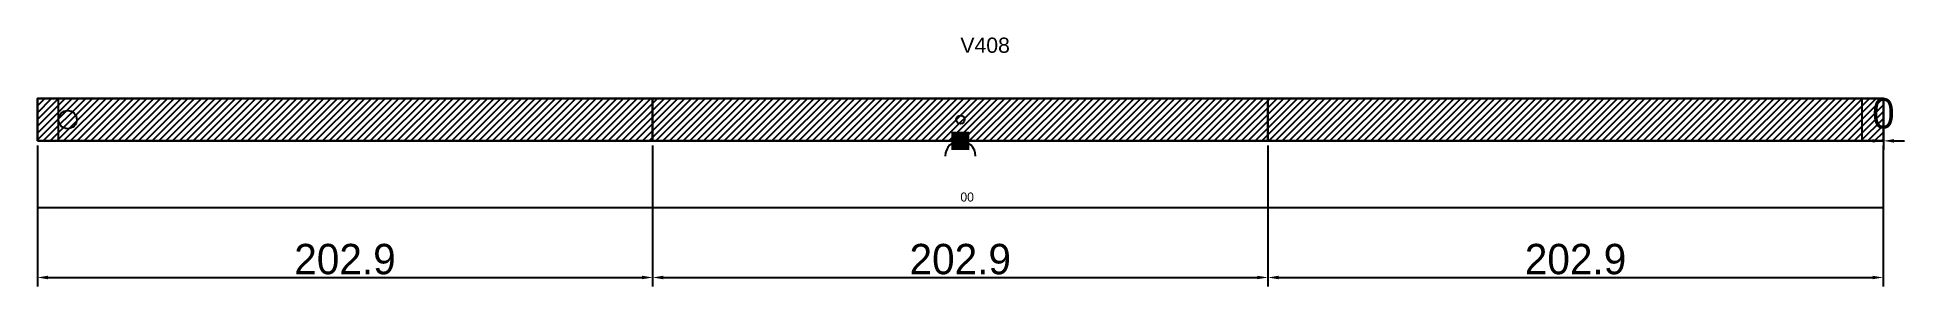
# Model space of a CAD drawing. Header units: metres. Extents: x 12796 to 13411, y 13111 to 13193.
import ezdxf

# ---------------------------------------------------------------- set-up
doc = ezdxf.new("R2010")
doc.units = ezdxf.units.M
for name, color, linetype in [('00 - FELIPE', 2, 'CONTINUOUS'), ('COTA', 241, 'CONTINUOUS'), ('Escoras', 2, 'CONTINUOUS'), ('Forcador', 251, 'CONTINUOUS'), ('Hachura', 251, 'CONTINUOUS'), ('NOMENCLATURA', 7, 'CONTINUOUS'), ('Painéis', 200, 'CONTINUOUS'), ('REAPROVEITAMENTO', 251, 'CONTINUOUS'), ('SARR_2.2x7', 40, 'CONTINUOUS')]:
    doc.layers.add(name, color=color, linetype=linetype)
doc.styles.add('STR_STANDARD', font='arial.ttf')
doc.dimstyles.new('EZ DXF', dxfattribs={"dimtxt": 10, "dimasz": 3.5, "dimexe": 3, "dimexo": 1.5, "dimgap": 1, "dimtad": 1, "dimdec": 1, "dimdsep": 46, "dimcen": 2.5, "dimazin": 3, "dimtfac": 1, "dimtmove": 0, "dimatfit": 3})

msp = doc.modelspace()

# ---------------------------------------------------------------- hatches: boundary and pattern name
at = {"layer": 'REAPROVEITAMENTO'}
h = msp.add_hatch(dxfattribs=at)
h.set_pattern_fill('ANSI31', scale=0.5)
h.paths.add_polyline_path([(12795.5914, 13158.9905), (13404.373654, 13158.9905), (13404.373654, 13172.9905), (12795.5914, 13172.9905)])
h = msp.add_hatch(dxfattribs=at)
h.set_pattern_fill('ANSI31', scale=0.5)
h.paths.add_polyline_path([(12795.5914, 13158.9905), (13404.373654, 13158.9905), (13404.373654, 13172.9905), (12795.5914, 13172.9905)])

# ---------------------------------------------------------------- linework, layer by layer
at = {"layer": '00 - FELIPE'}
msp.add_line((12795.5914, 13136.9905), (13404.373654, 13136.9905), dxfattribs=at)
msp.add_line((12795.5914, 13136.9905), (13404.373654, 13136.9905), dxfattribs=at)
at = {"layer": 'Escoras'}
msp.add_circle((13099.982527, 13165.9905), 1.4, dxfattribs=at)
msp.add_circle((13099.982527, 13165.9905), 1.4, dxfattribs=at)
at = {"layer": 'Forcador'}
msp.add_circle((12805.5914, 13165.9905), 3, dxfattribs=at)
msp.add_circle((12805.5914, 13165.9905), 3, dxfattribs=at)
at = {"layer": 'Hachura'}
msp.add_solid([(13096.982527, 13161.9905), (13102.982527, 13161.9905), (13096.982527, 13155.9905), (13102.982527, 13155.9905)], dxfattribs=at)
msp.add_solid([(13096.982527, 13161.9905), (13102.982527, 13161.9905), (13096.982527, 13155.9905), (13102.982527, 13155.9905)], dxfattribs=at)
at = {"layer": 'Painéis'}
for points in [[(12795.5914, 13158.9905), (12795.5914, 13172.9905)], [(12795.5914, 13172.9905), (13404.373654, 13172.9905)], [(12795.5914, 13158.9905), (12795.5914, 13172.9905)], [(12795.5914, 13172.9905), (13404.373654, 13172.9905)], [(12998.4914, 13158.9905), (12998.4914, 13172.9905)], [(12998.4914, 13158.9905), (12998.4914, 13172.9905)], [(13201.3914, 13158.9905), (13201.3914, 13172.9905)], [(13201.3914, 13158.9905), (13201.3914, 13172.9905)], [(13404.373654, 13158.9905), (13404.373654, 13172.9905)], [(13404.373654, 13158.9905), (13404.373654, 13172.9905)], [(12795.5914, 13158.9905), (13404.373654, 13158.9905)], [(12795.5914, 13158.9905), (13404.373654, 13158.9905)]]:
    msp.add_lwpolyline(points, close=True, dxfattribs=at)
msp.add_arc((13099.982527, 13153.9905), 5, 0, 180, dxfattribs=at)
msp.add_arc((13099.982527, 13153.9905), 5, 0, 180, dxfattribs=at)
at = {"layer": 'SARR_2.2x7'}
for p, q in [((12802.5914, 13158.9905), (12802.5914, 13172.9905)), ((12802.5914, 13158.9905), (12802.5914, 13172.9905)), ((13397.373654, 13158.9905), (13397.373654, 13172.9905)), ((13397.373654, 13158.9905), (13397.373654, 13172.9905))]:
    msp.add_line(p, q, dxfattribs=at)

# ---------------------------------------------------------------- texts
at = {"layer": '00 - FELIPE'}
msp.add_text('00', height=3, dxfattribs=at).set_placement((13099.982527, 13138.9905))
msp.add_text('00', height=3, dxfattribs=at).set_placement((13099.982527, 13138.9905))
at = {"layer": 'NOMENCLATURA', "style": 'STR_STANDARD'}
msp.add_text('V408', height=5, dxfattribs=at).set_placement((13099.982527, 13187.9905))
msp.add_text('V408', height=5, dxfattribs=at).set_placement((13099.982527, 13187.9905))

# ---------------------------------------------------------------- dimensions: what is measured, and where the dimension line sits
at = {"layer": 'COTA'}
for base, p1, p2 in [((13404.3736540001, 13158.9905), (13404.3736540001, 13158.9905), (13404.3736540001, 13172.9905)), ((13404.3736540001, 13158.9905), (13404.3736540001, 13158.9905), (13404.3736540001, 13172.9905)), ((12795.5914, 13113.9905), (12795.5914, 13158.9905), (12998.4914, 13158.9905)), ((12795.5914, 13113.9905), (12795.5914, 13158.9905), (12998.4914, 13158.9905)), ((12998.4914, 13113.9905), (12998.4914, 13158.9905), (13201.3914, 13158.9905)), ((12998.4914, 13113.9905), (12998.4914, 13158.9905), (13201.3914, 13158.9905)), ((13201.3914, 13113.9905), (13201.3914, 13158.9905), (13404.2914, 13158.9905)), ((13201.3914, 13113.9905), (13201.3914, 13158.9905), (13404.2914, 13158.9905))]:
    msp.add_linear_dim(base=base, p1=p1, p2=p2, dimstyle='EZ DXF', dxfattribs=at).render()

doc.saveas('drawing.dxf')
